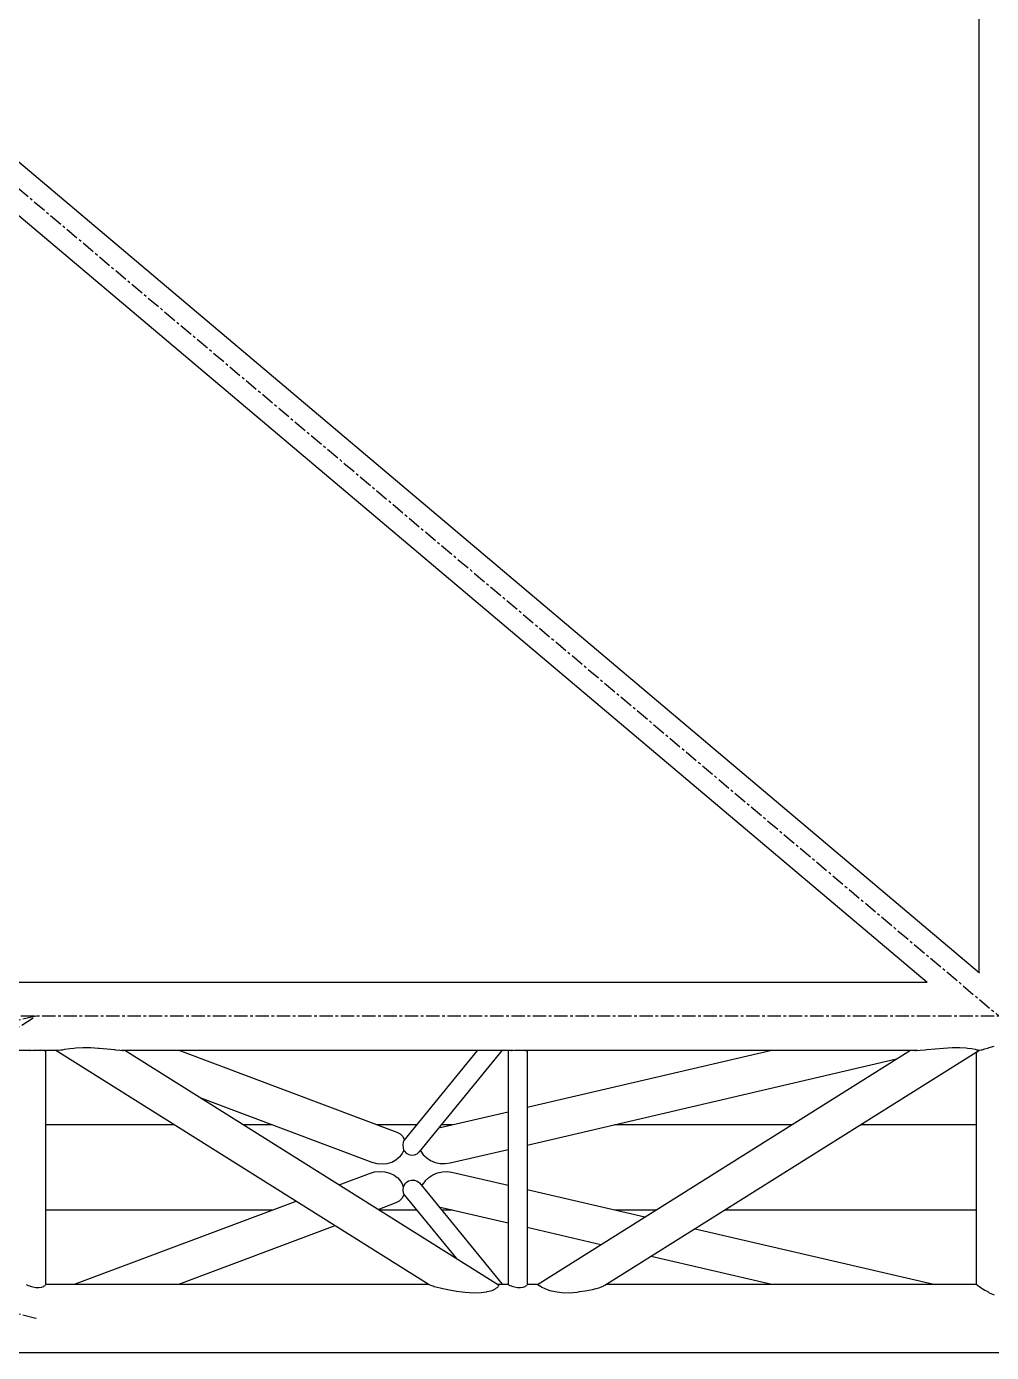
# Model space of a CAD drawing. Header units: millimetres. Extents: x 5143 to 30813, y 232 to 21408.
# Drawn here: x 26324 to 26898, y 4150 to 4940 of the extents above; entities that cross this region are included whole.
import ezdxf

# ---------------------------------------------------------------- set-up
doc = ezdxf.new("R2010")
doc.units = ezdxf.units.MM
doc.header["$LTSCALE"] = 0.25
doc.linetypes.add('CENTER', pattern=[50.8, 31.75, -6.35, 6.35, -6.35])
doc.linetypes.add('XKITLINE00', pattern=[0])

msp = doc.modelspace()

# ---------------------------------------------------------------- linework, layer by layer
at = {"color": 8, "linetype": 'CENTER'}
for p, q in [((25173.61, 5810.27), (26903.05, 4350.27)), ((26329.46, 4350.27), (25988.73, 4267.77)), ((26040.88, 4170.27), (26329.46, 4350.27)), ((27725.49, 4350.27), (26261.35, 4350.27)), ((26329.46, 4170.27), (25988.73, 4252.77))]:
    msp.add_line(p, q, dxfattribs=at)
at = {"color": 8, "linetype": 'XKITLINE00'}
for p, q in [((26890.87, 5784.05), (26890.87, 4376.5)), ((26054.17, 5082.85), (26891.29, 4376.14)), ((26036.57, 5065.82), (26860.23, 4370.49)), ((26261.35, 4370.57), (26860.12, 4370.57)), ((26317.03, 4329.97), (26326.83, 4329.97)), ((26324.7, 4329.97), (26324.85, 4329.95)), ((26324.85, 4329.95), (26325.82, 4329.88)), ((26325.17, 4329.97), (26325.99, 4329.9)), ((26325.82, 4329.88), (26326.11, 4329.92)), ((26326.11, 4329.92), (26327.7, 4330.04)), ((26327.7, 4330.04), (26329.46, 4330.11)), ((26329.46, 4330.11), (26331.22, 4330.12)), ((26331.22, 4330.12), (26332.81, 4330.06)), ((26332.81, 4330.06), (26334.07, 4329.95)), ((26333.81, 4329.97), (26342.76, 4329.97)), ((26334.07, 4329.95), (26334.44, 4329.88)), ((26334.26, 4329.92), (26334.5, 4329.94)), ((26334.44, 4329.88), (26334.88, 4329.93)), ((26334.5, 4329.94), (26334.58, 4329.97)), ((26334.88, 4329.93), (26335, 4329.97)), ((26335.16, 4329.97), (26335.16, 4190.18)), ((26341.28, 4329.97), (26563.54, 4190.48)), ((26341.54, 4329.97), (26342.41, 4329.88)), ((26342.41, 4329.88), (26342.61, 4329.95)), ((26342.61, 4329.95), (26344.35, 4330.2)), ((26344.35, 4330.2), (26345.28, 4330.27)), ((26345.28, 4330.27), (26346.63, 4330.64)), ((26346.63, 4330.64), (26349.62, 4331.08)), ((26349.62, 4331.08), (26352.09, 4331.27)), ((26352.09, 4331.27), (26353.25, 4331.44)), ((26353.25, 4331.44), (26357.42, 4331.67)), ((26357.42, 4331.67), (26362.15, 4331.59)), ((26362.15, 4331.59), (26366.59, 4331.27)), ((26366.59, 4331.27), (26367.17, 4331.24)), ((26367.17, 4331.24), (26371.85, 4330.88)), ((26371.85, 4330.88), (26376.17, 4330.37)), ((26376.17, 4330.37), (26376.78, 4330.27)), ((26376.78, 4330.27), (26379.4, 4330.08)), ((26379.4, 4330.08), (26381.17, 4329.88)), ((26380.34, 4329.97), (26613.62, 4329.97)), ((26380.69, 4329.94), (26380.85, 4329.97)), ((26381.17, 4329.88), (26381.54, 4329.91)), ((26381.54, 4329.91), (26381.8, 4329.97)), ((26382.33, 4329.97), (26604.89, 4190.29)), ((26414.58, 4329.97), (26544.34, 4281.19)), ((26592.33, 4329.97), (26548.51, 4276.29)), ((26607.04, 4329.97), (26557.69, 4269.51)), ((26610.56, 4329.97), (26610.56, 4190.51)), ((26611.49, 4329.97), (26611.65, 4329.95)), ((26611.65, 4329.95), (26612.62, 4329.88)), ((26611.97, 4329.96), (26612.79, 4329.9)), ((26612.62, 4329.88), (26612.91, 4329.92)), ((26612.91, 4329.92), (26614.5, 4330.04)), ((26614.5, 4330.04), (26616.26, 4330.11)), ((26616.26, 4330.11), (26618.02, 4330.12)), ((26618.02, 4330.12), (26619.61, 4330.07)), ((26619.61, 4330.07), (26620.87, 4329.95)), ((26620.62, 4329.97), (26854.37, 4329.97)), ((26620.87, 4329.95), (26621.23, 4329.88)), ((26621.06, 4329.92), (26621.3, 4329.94)), ((26621.23, 4329.88), (26621.68, 4329.93)), ((26621.3, 4329.94), (26621.38, 4329.97)), ((26621.68, 4329.93), (26621.79, 4329.97)), ((26621.96, 4329.97), (26621.96, 4190.18)), ((26621.96, 4296.03), (26767.65, 4329.97)), ((26628.03, 4190.55), (26850.18, 4329.97)), ((26668.3, 4190.06), (26890.89, 4329.76)), ((26852.06, 4329.97), (26852.83, 4329.9)), ((26852.83, 4329.9), (26853.19, 4329.88)), ((26852.98, 4329.97), (26853.62, 4329.91)), ((26853.19, 4329.88), (26855.91, 4330.1)), ((26855.91, 4330.1), (26858.87, 4330.27)), ((26858.87, 4330.27), (26859.93, 4330.41)), ((26859.93, 4330.41), (26864.82, 4330.91)), ((26864.82, 4330.91), (26869.85, 4331.27)), ((26869.85, 4331.27), (26875, 4331.61)), ((26875, 4331.61), (26879.61, 4331.66)), ((26879.61, 4331.66), (26883.43, 4331.41)), ((26883.43, 4331.41), (26884.2, 4331.27)), ((26884.2, 4331.27), (26886.54, 4331.05)), ((26886.54, 4331.05), (26888.81, 4330.6)), ((26888.81, 4330.6), (26889.49, 4330.27)), ((26889.4, 4328.82), (26889.4, 4190.61)), ((26889.49, 4330.27), (26890.27, 4330.18)), ((26890.07, 4329.23), (26890.43, 4329.3)), ((26890.27, 4330.18), (26891.03, 4329.93)), ((26890.76, 4329.64), (26890.43, 4329.3)), ((26890.66, 4329.6), (26890.73, 4329.62)), ((26890.76, 4329.64), (26891.11, 4329.94)), ((26890.9, 4329.97), (26891.28, 4329.97)), ((26890.98, 4329.88), (26891.03, 4329.93)), ((26890.98, 4329.88), (26891.09, 4329.92)), ((26891.11, 4329.94), (26892.38, 4330.2)), ((26891.14, 4329.95), (26891.21, 4329.97)), ((26891.22, 4329.96), (26891.24, 4329.97)), ((26892.38, 4330.2), (26892.96, 4330.27)), ((26892.96, 4330.27), (26894.54, 4330.85)), ((26894.54, 4330.85), (26896.23, 4331.27)), ((26896.23, 4331.27), (26897.13, 4331.67)), ((26897.13, 4331.67), (26900.02, 4332.51)), ((26621.96, 4273.55), (26841.92, 4324.79)), ((26427.13, 4301.86), (26529.51, 4263.37)), ((26569.33, 4283.77), (26610.56, 4293.38)), ((26335.16, 4285.67), (26411.86, 4285.67)), ((26452.92, 4285.67), (26470.19, 4285.67)), ((26532.42, 4285.67), (26556.17, 4285.67)), ((26544.34, 4281.19), (26546.33, 4280.18)), ((26570.88, 4285.67), (26577.49, 4285.67)), ((26674.01, 4285.67), (26779.6, 4285.67)), ((26820.66, 4285.67), (26889.4, 4285.67)), ((26546.33, 4280.18), (26547.05, 4279.46)), ((26547.05, 4279.46), (26547.82, 4278.77)), ((26547.82, 4278.77), (26548.79, 4277.03)), ((26548.03, 4275.21), (26547.88, 4273.7)), ((26547.88, 4273.7), (26547.93, 4273.36)), ((26547.93, 4273.36), (26548.05, 4271.87)), ((26548.17, 4275.5), (26548.03, 4275.21)), ((26548.51, 4276.29), (26548.17, 4275.5)), ((26548.79, 4277.03), (26548.84, 4276.69)), ((26541.36, 4263.41), (26543.83, 4264.71)), ((26543.83, 4264.71), (26545.24, 4265.92)), ((26545.24, 4265.92), (26545.88, 4266.42)), ((26547.51, 4268.41), (26545.88, 4266.42)), ((26548.12, 4269.74), (26547.51, 4268.41)), ((26548.05, 4271.87), (26548.4, 4270.7)), ((26548.47, 4270.35), (26548.12, 4269.74)), ((26548.4, 4270.7), (26548.51, 4270.19)), ((26548.51, 4270.19), (26548.6, 4270.02)), ((26548.6, 4270.02), (26548.84, 4269.79)), ((26548.84, 4269.79), (26549.85, 4268.75)), ((26549.85, 4268.75), (26551.41, 4267.89)), ((26551.41, 4267.89), (26553.15, 4267.52)), ((26553.15, 4267.52), (26554.88, 4267.69)), ((26554.88, 4267.69), (26556.45, 4268.38)), ((26556.45, 4268.38), (26557.69, 4269.51)), ((26558.35, 4270.32), (26558.58, 4269.92)), ((26558.58, 4269.92), (26558.65, 4269.84)), ((26558.65, 4269.84), (26560.09, 4267.78)), ((26560.09, 4267.78), (26562.01, 4266.02)), ((26562.01, 4266.02), (26562.14, 4265.88)), ((26562.14, 4265.88), (26564.42, 4264.3)), ((26576.21, 4262.89), (26610.56, 4270.89)), ((26528.02, 4256.62), (26531.03, 4257.48)), ((26529.51, 4263.37), (26532.47, 4262.58)), ((26531.03, 4257.48), (26534.16, 4257.81)), ((26532.47, 4262.58), (26535.53, 4262.31)), ((26534.16, 4257.81), (26537.26, 4257.6)), ((26535.53, 4262.31), (26538.55, 4262.59)), ((26537.26, 4257.6), (26540.17, 4256.86)), ((26538.55, 4262.59), (26541.36, 4263.41)), ((26540.17, 4256.86), (26542.74, 4255.62)), ((26564.42, 4264.3), (26567.11, 4263.16)), ((26565.73, 4255.79), (26568.52, 4256.93)), ((26567.11, 4263.16), (26570.08, 4262.53)), ((26568.52, 4256.93), (26571.59, 4257.58)), ((26570.08, 4262.53), (26573.16, 4262.44)), ((26571.59, 4257.58), (26574.8, 4257.68)), ((26573.16, 4262.44), (26576.21, 4262.89)), ((26574.8, 4257.68), (26577.97, 4257.25)), ((26577.97, 4257.25), (26610.56, 4249.66)), ((26510.01, 4249.84), (26528.02, 4256.62)), ((26542.74, 4255.62), (26544.55, 4254.19)), ((26544.55, 4254.19), (26544.87, 4253.96)), ((26544.87, 4253.96), (26546.62, 4252.02)), ((26546.62, 4252.02), (26547.46, 4250.39)), ((26547.46, 4250.39), (26547.8, 4249.86)), ((26547.8, 4249.86), (26548.18, 4248.65)), ((26548.24, 4248.9), (26548.06, 4248.17)), ((26548.7, 4249.84), (26548.24, 4248.9)), ((26549.16, 4250.33), (26548.7, 4249.84)), ((26549.87, 4251.16), (26549.16, 4250.33)), ((26549.87, 4251.16), (26551.38, 4252.11)), ((26551.38, 4252.11), (26553.1, 4252.59)), ((26553.1, 4252.59), (26554.85, 4252.53)), ((26554.85, 4252.53), (26556.46, 4251.96)), ((26556.46, 4251.96), (26557.78, 4250.92)), ((26557.78, 4250.92), (26607.04, 4190.57)), ((26559.68, 4250.17), (26559.14, 4249.25)), ((26559.79, 4250.28), (26559.68, 4250.17)), ((26561.25, 4252.3), (26559.79, 4250.28)), ((26561.25, 4252.3), (26563.26, 4254.07)), ((26563.37, 4254.19), (26563.26, 4254.07)), ((26563.37, 4254.19), (26565.73, 4255.79)), ((26546.42, 4240.79), (26547.38, 4241.7)), ((26548.25, 4243.44), (26547.38, 4241.7)), ((26548.02, 4247.1), (26547.95, 4246.42)), ((26547.95, 4246.42), (26548.19, 4244.97)), ((26548.06, 4248.17), (26548.02, 4247.1)), ((26548.19, 4244.97), (26548.55, 4244.32)), ((26548.26, 4243.61), (26548.25, 4243.44)), ((26548.45, 4244.48), (26548.26, 4243.61)), ((26548.55, 4244.32), (26548.81, 4243.91)), ((26548.81, 4243.91), (26579.63, 4206.15)), ((26621.96, 4247), (26691.99, 4230.69)), ((26335.16, 4234.87), (26470.19, 4234.87)), ((26352.34, 4190.57), (26484.33, 4240.19)), ((26533.32, 4235.21), (26544.01, 4239.23)), ((26533.86, 4234.87), (26556.18, 4234.87)), ((26544.01, 4239.23), (26545.94, 4240.28)), ((26546.42, 4240.79), (26545.94, 4240.28)), ((26569.32, 4236.78), (26610.56, 4227.17)), ((26570.88, 4234.87), (26577.49, 4234.87)), ((26674.01, 4234.87), (26698.66, 4234.87)), ((26739.71, 4234.87), (26889.4, 4234.87)), ((26414.58, 4190.57), (26507.64, 4225.56)), ((26621.96, 4224.52), (26665.86, 4214.29)), ((26721.93, 4223.71), (26864.18, 4190.57)), ((26695.8, 4207.31), (26767.65, 4190.57)), ((26323.76, 4190.51), (26323.93, 4190.44)), ((26323.93, 4190.44), (26324.04, 4190.28)), ((26324.04, 4190.28), (26324.85, 4189.87)), ((26324.85, 4189.87), (26325.82, 4189.6)), ((26325.82, 4189.6), (26326.11, 4189.45)), ((26326.11, 4189.45), (26327.7, 4189)), ((26327.7, 4189), (26329.46, 4188.74)), ((26329.46, 4188.74), (26331.22, 4188.71)), ((26331.22, 4188.71), (26332.81, 4188.92)), ((26332.81, 4188.92), (26334.07, 4189.33)), ((26334.07, 4189.33), (26334.44, 4189.6)), ((26334.44, 4189.6), (26334.88, 4189.78)), ((26335.16, 4190.18), (26334.88, 4189.78)), ((26335.16, 4190.57), (26563.38, 4190.57)), ((26563.54, 4190.48), (26563.64, 4190.44)), ((26563.64, 4190.44), (26564.44, 4190)), ((26564.44, 4190), (26565.92, 4189.6)), ((26565.92, 4189.6), (26566.68, 4189.32)), ((26566.68, 4189.32), (26570.23, 4188.43)), ((26570.23, 4188.43), (26571.69, 4188.17)), ((26571.69, 4188.17), (26574.79, 4187.44)), ((26574.79, 4187.44), (26579.87, 4186.57)), ((26579.87, 4186.57), (26583.23, 4186.19)), ((26583.23, 4186.19), (26585.12, 4185.92)), ((26585.12, 4185.92), (26590.19, 4185.57)), ((26590.19, 4185.57), (26594.62, 4185.69)), ((26594.62, 4185.69), (26597.73, 4186.19)), ((26597.73, 4186.19), (26598.2, 4186.24)), ((26598.2, 4186.24), (26601.14, 4186.97)), ((26601.14, 4186.97), (26603.06, 4187.97)), ((26603.19, 4188.17), (26603.06, 4187.97)), ((26603.19, 4188.17), (26604.4, 4188.87)), ((26604.69, 4189.6), (26604.4, 4188.87)), ((26604.44, 4190.57), (26610.56, 4190.57)), ((26604.69, 4189.6), (26604.92, 4189.72)), ((26604.89, 4190.29), (26604.92, 4189.72)), ((26610.56, 4190.51), (26610.73, 4190.44)), ((26610.73, 4190.44), (26610.84, 4190.28)), ((26610.84, 4190.28), (26611.65, 4189.87)), ((26611.65, 4189.87), (26612.62, 4189.6)), ((26612.62, 4189.6), (26612.91, 4189.46)), ((26612.91, 4189.46), (26614.5, 4189)), ((26614.5, 4189), (26616.26, 4188.75)), ((26616.26, 4188.75), (26618.02, 4188.72)), ((26618.02, 4188.72), (26619.61, 4188.92)), ((26619.61, 4188.92), (26620.87, 4189.34)), ((26620.87, 4189.34), (26621.23, 4189.6)), ((26621.23, 4189.6), (26621.68, 4189.78)), ((26621.96, 4190.18), (26621.68, 4189.78)), ((26621.96, 4190.57), (26628.07, 4190.57)), ((26628.03, 4190.55), (26628.46, 4190.44)), ((26628.46, 4190.44), (26628.44, 4190.25)), ((26628.44, 4190.25), (26629.41, 4189.68)), ((26629.41, 4189.68), (26629.68, 4189.6)), ((26629.68, 4189.6), (26630.78, 4188.8)), ((26630.78, 4188.8), (26632.46, 4188.18)), ((26632.46, 4188.18), (26632.84, 4187.89)), ((26632.84, 4187.89), (26635.38, 4186.91)), ((26635.38, 4186.91), (26638.72, 4186.21)), ((26638.72, 4186.21), (26642.49, 4185.68)), ((26642.49, 4185.68), (26646.89, 4185.6)), ((26646.89, 4185.6), (26651.71, 4185.98)), ((26651.71, 4185.98), (26653.06, 4186.2)), ((26653.06, 4186.2), (26656.46, 4186.64)), ((26656.46, 4186.64), (26660.86, 4187.53)), ((26660.86, 4187.53), (26663.08, 4188.18)), ((26663.08, 4188.18), (26664.54, 4188.51)), ((26664.54, 4188.51), (26667.14, 4189.41)), ((26667.14, 4189.41), (26667.47, 4189.6)), ((26667.47, 4189.6), (26668.3, 4190.06)), ((26669.13, 4190.57), (26889.47, 4190.57)), ((26889.4, 4190.61), (26889.7, 4190.44)), ((26889.7, 4190.44), (26889.75, 4190.34)), ((26889.75, 4190.34), (26890.76, 4189.63)), ((26890.76, 4189.63), (26890.81, 4189.6)), ((26890.81, 4189.6), (26892.38, 4188.46)), ((26892.38, 4188.46), (26892.96, 4188.18)), ((26892.96, 4188.18), (26894.54, 4187.04)), ((26894.54, 4187.04), (26896.23, 4186.2)), ((26896.23, 4186.2), (26897.13, 4185.59)), ((26897.13, 4185.59), (26900.02, 4184.29)), ((26261.35, 4149.97), (27540.37, 4149.97))]:
    msp.add_line(p, q, dxfattribs=at)
for centre in [(26329.46, 4350.27), (26329.46, 4350.27), (26329.46, 4170.27)]:
    msp.add_circle(centre, 0.05, dxfattribs=at)

doc.saveas('drawing.dxf')
